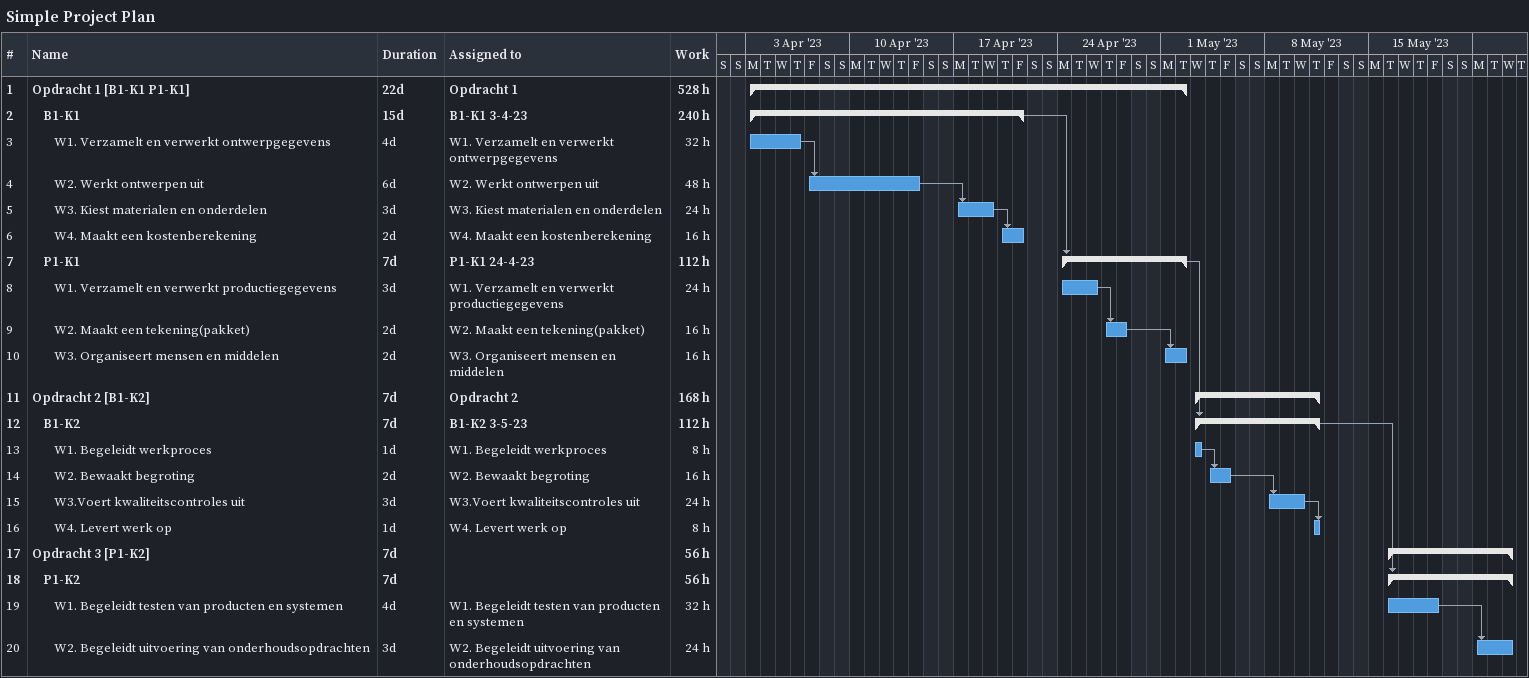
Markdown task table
Simple Project Plan

| ID | Level | Task | Duration | Start | Finish | Predecessors | Resources | Work (h) |
|---|---|---|---|---|---|---|---|---|
| 1 | 1 | **Opdracht 1 [B1-K1 P1-K1]** | 22d | 2023-04-03 | 2023-05-02 |  | Opdracht 1 | 528 |
| 2 | 2 | **B1-K1** | 15d | 2023-04-03 | 2023-04-21 |  | B1-K1 3-4-23 | 240 |
| 3 | 3 | W1. Verzamelt en verwerkt ontwerpgegevens | 4d | 2023-04-03 | 2023-04-06 |  | W1. Verzamelt en verwerkt ontwerpgegevens | 32 |
| 4 | 3 | W2. Werkt ontwerpen uit | 6d | 2023-04-07 | 2023-04-14 | 3 | W2. Werkt ontwerpen uit | 48 |
| 5 | 3 | W3. Kiest materialen en onderdelen | 3d | 2023-04-17 | 2023-04-19 | 4 | W3. Kiest materialen en onderdelen | 24 |
| 6 | 3 | W4. Maakt een kostenberekening | 2d | 2023-04-20 | 2023-04-21 | 5 | W4. Maakt een kostenberekening | 16 |
| 7 | 2 | **P1-K1** | 7d | 2023-04-24 | 2023-05-02 | 2 | P1-K1 24-4-23 | 112 |
| 8 | 3 | W1. Verzamelt en verwerkt productiegegevens | 3d | 2023-04-24 | 2023-04-26 |  | W1. Verzamelt en verwerkt productiegegevens | 24 |
| 9 | 3 | W2. Maakt een tekening(pakket) | 2d | 2023-04-27 | 2023-04-28 | 8 | W2. Maakt een tekening(pakket) | 16 |
| 10 | 3 | W3. Organiseert mensen en middelen | 2d | 2023-05-01 | 2023-05-02 | 9 | W3. Organiseert mensen en middelen | 16 |
| 11 | 1 | **Opdracht 2 [B1-K2]** | 7d | 2023-05-03 | 2023-05-11 |  | Opdracht 2 | 168 |
| 12 | 2 | **B1-K2** | 7d | 2023-05-03 | 2023-05-11 | 7 | B1-K2 3-5-23 | 112 |
| 13 | 3 | W1. Begeleidt werkproces | 1d | 2023-05-03 | 2023-05-03 |  | W1. Begeleidt werkproces | 8 |
| 14 | 3 | W2. Bewaakt begroting | 2d | 2023-05-04 | 2023-05-05 | 13 | W2. Bewaakt begroting | 16 |
| 15 | 3 | W3.Voert kwaliteitscontroles uit | 3d | 2023-05-08 | 2023-05-10 | 14 | W3.Voert kwaliteitscontroles uit | 24 |
| 16 | 3 | W4. Levert werk op | 1d | 2023-05-11 | 2023-05-11 | 15 | W4. Levert werk op | 8 |
| 17 | 1 | **Opdracht 3 [P1-K2]** | 7d | 2023-05-16 | 2023-05-24 |  |  | 56 |
| 18 | 2 | **P1-K2** | 7d | 2023-05-16 | 2023-05-24 | 12 |  | 56 |
| 19 | 3 | W1. Begeleidt testen van producten en systemen | 4d | 2023-05-16 | 2023-05-19 |  | W1. Begeleidt testen van producten en systemen | 32 |
| 20 | 3 | W2. Begeleidt uitvoering van onderhoudsopdrachten | 3d | 2023-05-22 | 2023-05-24 | 19 | W2. Begeleidt uitvoering van onderhoudsopdrachten | 24 |
